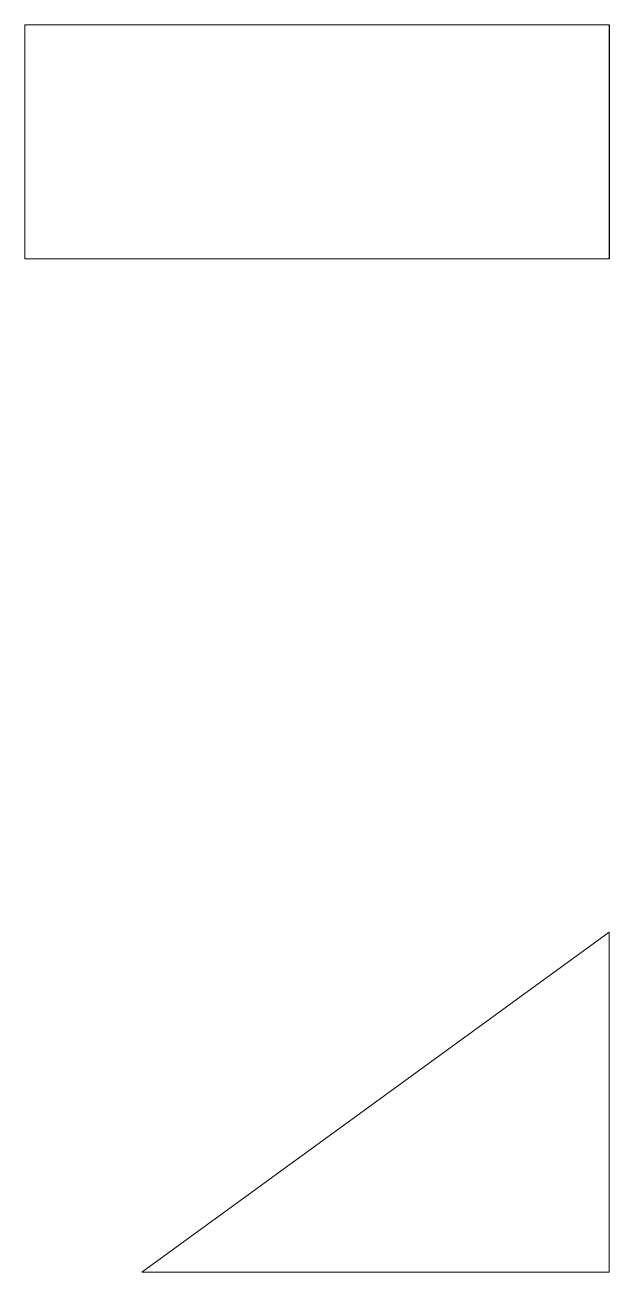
# Model space of a CAD drawing. Header units: millimetres. Extents: x -3.75 to 0, y 0 to 8.
import ezdxf

# ---------------------------------------------------------------- set-up
doc = ezdxf.new("R2010")
doc.units = ezdxf.units.MM
doc.layers.get('0').update_dxf_attribs({"linetype": 'CONTINUOUS'})
doc.layers.add('exterior', color=7, linetype='CONTINUOUS', lineweight=0)

msp = doc.modelspace()

# ---------------------------------------------------------------- linework, layer by layer
at = {"color": 7, "linetype": 'CONTINUOUS', "lineweight": 0}
for p, q in [((-3.75, 6.5), (-3.75, 8)), ((-3.75, 8), (0, 8)), ((-3.75, 6.5), (0, 6.5))]:
    msp.add_line(p, q, dxfattribs=at)
for p, q in [((0, 8), (0, 6.5)), ((0, 0), (0, 0))]:
    msp.add_line(p, q)
at = {"layer": 'exterior', "color": 7, "linetype": 'CONTINUOUS', "lineweight": 0}
msp.add_line((-3, 0), (0, 2.179781), dxfattribs=at)
at = {"layer": 'exterior'}
for p in [(0, 2.179781), (-3, 0)]:
    msp.add_line(p, (0, 0), dxfattribs=at)

doc.saveas('drawing.dxf')
